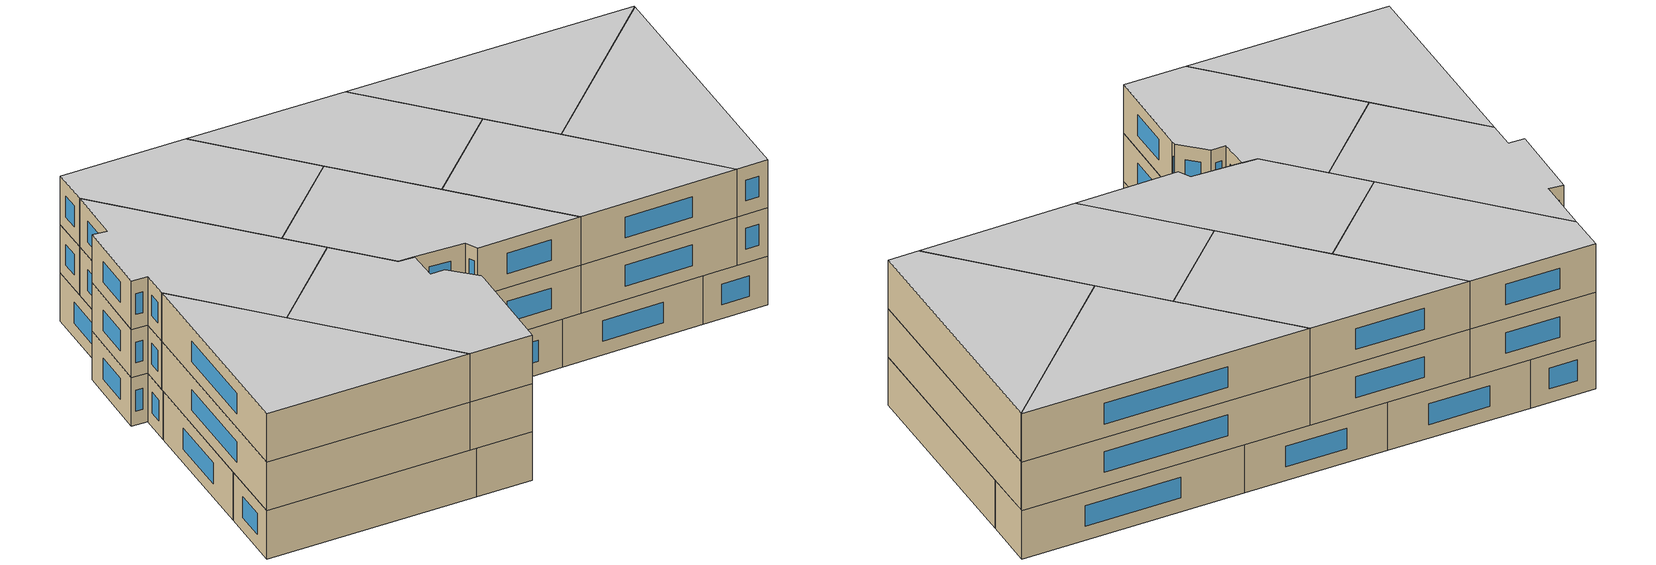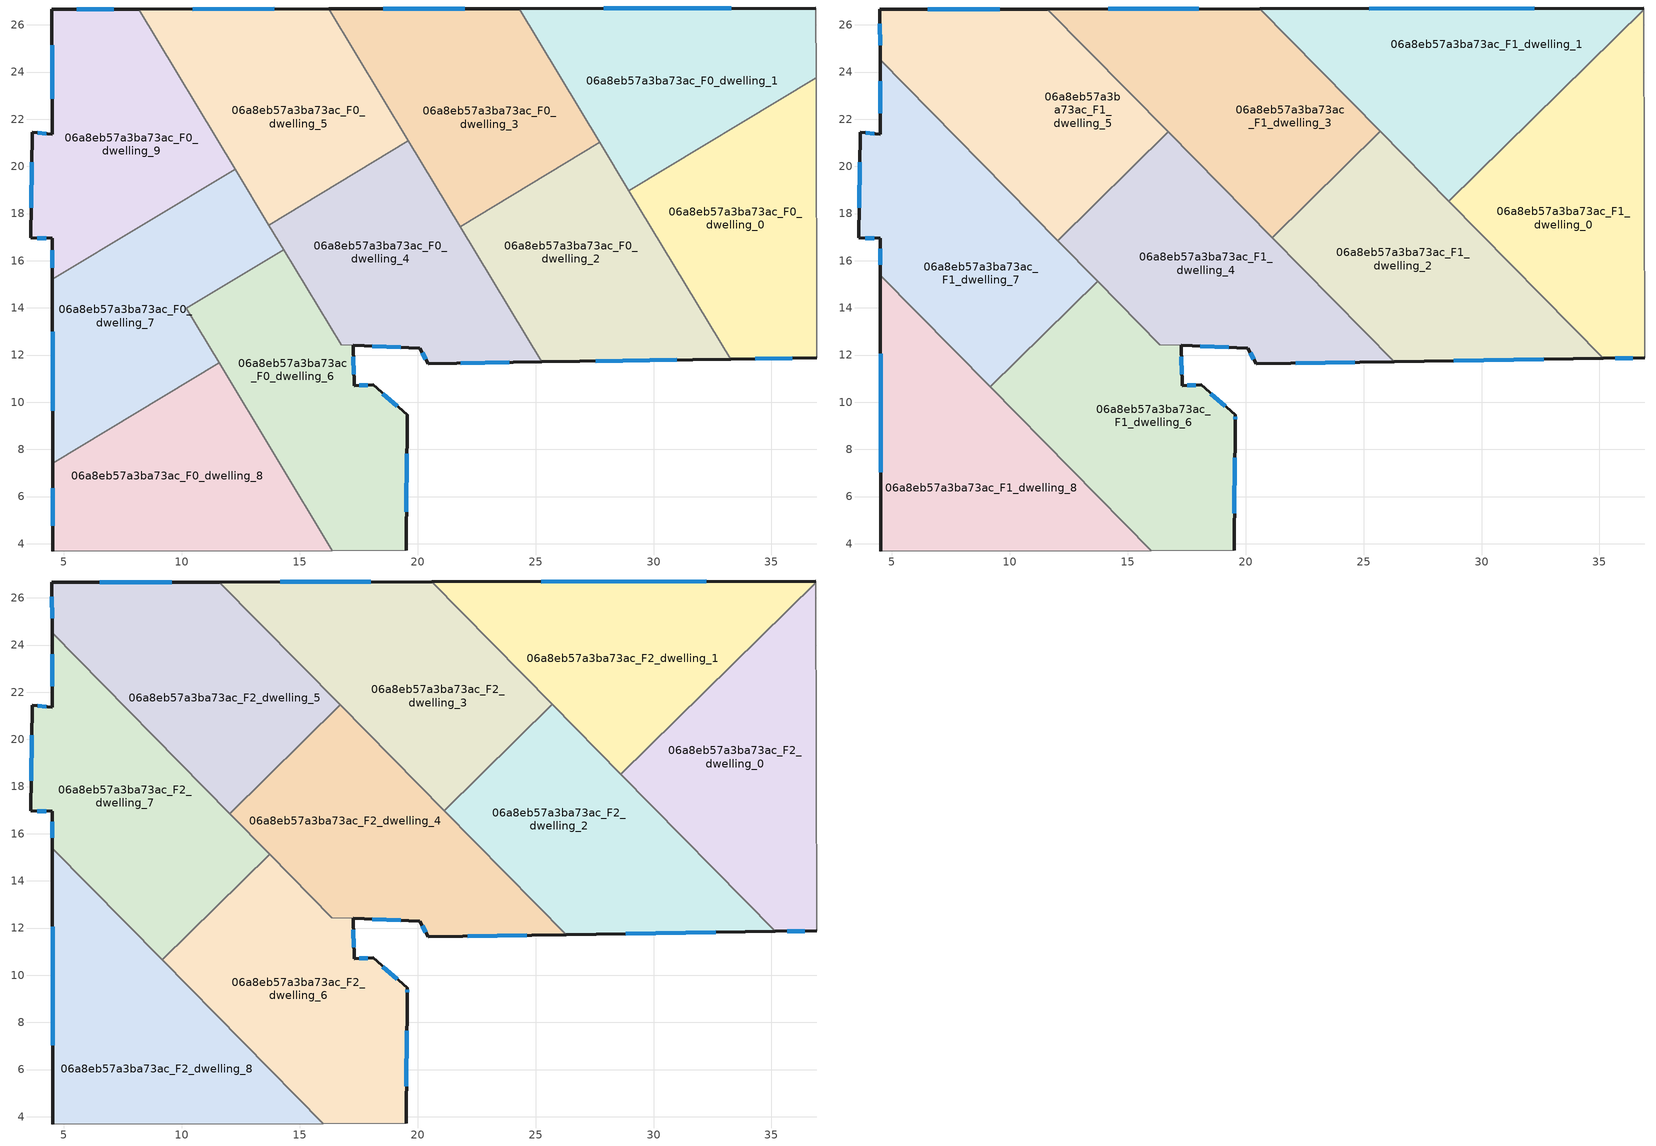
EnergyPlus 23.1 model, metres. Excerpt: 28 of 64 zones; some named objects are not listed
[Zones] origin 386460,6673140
06a8eb57a3ba73ac_F0_dwelling_0
 floor ground (EU_floor_Construction): 36.89,23.76 36.91,11.88 33.27,11.83 28.96,18.98 z0
 wall outside (EU_wall_Construction): 33.27,11.83 36.91,11.88 z0:3
 wall to 06a8eb57a3ba73ac_F0_dwelling_1 (EU_wall_Construction): 36.89,23.76 28.96,18.98 z0:3
 wall adiabatic (EU_wall_Construction): 36.91,11.88 36.89,23.76 z0:3
 wall to 06a8eb57a3ba73ac_F0_dwelling_2 (EU_wall_Construction): 28.96,18.98 33.27,11.83 z0:3
 window (EU_Window_Construction): 34.31,11.84 35.87,11.87 z0.86:2.14
06a8eb57a3ba73ac_F0_dwelling_1
 floor ground (EU_floor_Construction): 36.89,26.72 36.89,23.76 28.96,18.98 24.3,26.69 z0
 wall outside (EU_wall_Construction): 36.89,26.72 24.3,26.69 z0:3
 wall adiabatic (EU_wall_Construction): 36.89,23.76 36.89,26.72 z0:3
 wall to 06a8eb57a3ba73ac_F0_dwelling_3 (EU_wall_Construction): 24.3,26.69 27.73,21.02 z0:3
 wall to 06a8eb57a3ba73ac_F0_dwelling_2 (EU_wall_Construction): 27.73,21.02 28.96,18.98 z0:3
 window (EU_Window_Construction): 33.29,26.71 27.9,26.7 z0.86:2.14
06a8eb57a3ba73ac_F0_dwelling_2
 floor ground (EU_floor_Construction): 27.73,21.02 33.27,11.83 25.25,11.71 21.8,17.44 z0
 wall outside (EU_wall_Construction): 25.25,11.71 33.27,11.83 z0:3
 wall to 06a8eb57a3ba73ac_F0_dwelling_3 (EU_wall_Construction): 27.73,21.02 21.8,17.44 z0:3
 wall to 06a8eb57a3ba73ac_F0_dwelling_4 (EU_wall_Construction): 21.8,17.44 25.25,11.71 z0:3
 window (EU_Window_Construction): 27.54,11.74 30.98,11.79 z0.86:2.14
 ceiling adiabatic (EU_roof_Construction): 30.22,16.89 27.73,21.02 26.74,20.42 z3
06a8eb57a3ba73ac_F0_dwelling_3
 floor ground (EU_floor_Construction): 24.3,26.69 27.73,21.02 21.8,17.44 16.22,26.68 z0
 wall outside (EU_wall_Construction): 24.3,26.69 16.22,26.68 z0:3
 wall to 06a8eb57a3ba73ac_F0_dwelling_5 (EU_wall_Construction): 16.22,26.68 19.6,21.08 z0:3
 wall to 06a8eb57a3ba73ac_F0_dwelling_4 (EU_wall_Construction): 19.6,21.08 21.8,17.44 z0:3
 window (EU_Window_Construction): 21.99,26.69 18.53,26.68 z0.86:2.14
06a8eb57a3ba73ac_F0_dwelling_4
 floor ground (EU_floor_Construction): 19.6,21.08 25.25,11.71 20.45,11.63 20.08,12.29 16.75,12.43 13.68,17.51 z0
 wall outside (EU_wall_Construction): 17.26,12.41 20.08,12.29 20.45,11.63 25.25,11.71 z0:3
 wall to 06a8eb57a3ba73ac_F0_dwelling_5 (EU_wall_Construction): 19.6,21.08 13.68,17.51 z0:3
 wall to 06a8eb57a3ba73ac_F0_dwelling_6 (EU_wall_Construction): 14.31,16.47 16.75,12.43 17.26,12.41 z0:3
 wall to 06a8eb57a3ba73ac_F0_dwelling_7 (EU_wall_Construction): 13.68,17.51 14.31,16.47 z0:3
 window (EU_Window_Construction): 21.83,11.66 23.88,11.69 / 20.19,12.11 20.35,11.82 / 18.07,12.38 19.28,12.33 z0.86:2.14
06a8eb57a3ba73ac_F0_dwelling_5
 floor ground (EU_floor_Construction): 16.22,26.68 19.6,21.08 13.68,17.51 8.16,26.66 z0
 wall outside (EU_wall_Construction): 16.22,26.68 8.16,26.66 z0:3
 wall to 06a8eb57a3ba73ac_F0_dwelling_9 (EU_wall_Construction): 8.16,26.66 12.25,19.88 z0:3
 wall to 06a8eb57a3ba73ac_F0_dwelling_7 (EU_wall_Construction): 12.26,19.88 13.68,17.51 z0:3
 window (EU_Window_Construction): 13.92,26.67 10.46,26.67 z0.86:2.14
06a8eb57a3ba73ac_F0_dwelling_6
 floor ground (EU_floor_Construction): 17.26,12.41 17.3,10.71 18.11,10.73 19.55,9.47 19.52,3.72 16.38,3.71 10.18,13.98 14.31,16.47 16.75,12.43 z0
 wall outside (EU_wall_Construction): 19.52,3.72 19.55,9.47 18.11,10.73 17.3,10.71 17.26,12.41 z0:3
 wall adiabatic (EU_wall_Construction): 16.38,3.71 19.52,3.72 z0:3
 wall to 06a8eb57a3ba73ac_F0_dwelling_7 (EU_wall_Construction): 14.31,16.47 10.18,13.98 11.58,11.67 z0:3
 wall to 06a8eb57a3ba73ac_F0_dwelling_8 (EU_wall_Construction): 11.58,11.67 16.38,3.71 z0:3
 window (EU_Window_Construction): 19.14,9.83 18.52,10.37 / 19.52,5.36 19.54,7.82 / 17.29,11.19 17.27,11.92 / 17.88,10.72 17.53,10.71 z0.86:2.14
06a8eb57a3ba73ac_F0_dwelling_7
 floor ground (EU_floor_Construction): 12.26,19.88 14.31,16.47 10.18,13.98 11.58,11.67 4.53,7.42 4.51,15.21 z0
 wall outside (EU_wall_Construction): 4.51,15.21 4.53,7.42 z0:3
 wall to 06a8eb57a3ba73ac_F0_dwelling_8 (EU_wall_Construction): 4.53,7.42 11.58,11.67 z0:3
 wall to 06a8eb57a3ba73ac_F0_dwelling_9 (EU_wall_Construction): 12.26,19.88 4.51,15.21 z0:3
 window (EU_Window_Construction): 4.52,12.98 4.52,9.64 z0.86:2.14
06a8eb57a3ba73ac_F0_dwelling_8
 floor ground (EU_floor_Construction): 11.58,11.67 16.38,3.71 4.53,3.69 4.53,7.42 z0
 wall outside (EU_wall_Construction): 4.53,7.42 4.53,3.69 z0:3
 wall adiabatic (EU_wall_Construction): 4.53,3.69 16.38,3.71 z0:3
 window (EU_Window_Construction): 4.53,6.35 4.53,4.76 z0.86:2.14
06a8eb57a3ba73ac_F0_dwelling_9
 floor ground (EU_floor_Construction): 8.16,26.66 12.26,19.88 4.51,15.21 4.51,16.95 3.6,16.97 3.65,21.45 4.5,21.36 4.49,26.66 z0
 wall outside (EU_wall_Construction): 8.16,26.66 4.49,26.66 4.5,21.36 3.65,21.45 3.6,16.97 4.51,16.95 4.51,15.21 z0:3
 window (EU_Window_Construction): 4.51,16.45 4.51,15.7 / 3.86,16.96 4.25,16.96 / 3.63,20.17 3.61,18.25 / 4.26,21.39 3.89,21.42 / 4.49,25.14 4.5,22.87 / 7.11,26.66 5.54,26.66 z0.86:2.14
06a8eb57a3ba73ac_F1_dwelling_0
 floor to 06a8eb57a3ba73ac_F0_dwelling_0 (EU_floor_Construction): 36.89,23.76 36.91,11.88 35.16,11.86 30.22,16.89 29.01,18.9 29.3,19.18 z3
 floor to 06a8eb57a3ba73ac_F0_dwelling_1 (EU_floor_Construction): 36.89,26.64 36.89,23.76 29.3,19.18 z3
 floor adiabatic (EU_floor_Construction): 29.01,18.9 30.22,16.89 28.62,18.51 z3
 wall outside (EU_wall_Construction): 35.16,11.86 36.91,11.88 z3:6
 wall to 06a8eb57a3ba73ac_F1_dwelling_1 (EU_wall_Construction): 36.89,26.64 28.62,18.51 z3:6
 wall adiabatic (EU_wall_Construction): 36.91,11.88 36.89,26.64 z3:6
 wall to 06a8eb57a3ba73ac_F1_dwelling_2 (EU_wall_Construction): 28.62,18.51 35.16,11.86 z3:6
 window (EU_Window_Construction): 35.66,11.86 36.41,11.87 z3.86:5.14
06a8eb57a3ba73ac_F1_dwelling_1
 floor to 06a8eb57a3ba73ac_F0_dwelling_1 (EU_floor_Construction): 36.89,26.72 36.89,26.64 29.3,19.18 28.96,18.98 24.3,26.69 z3
 floor to 06a8eb57a3ba73ac_F0_dwelling_3 (EU_floor_Construction): 24.3,26.69 27.73,21.02 26.74,20.42 20.59,26.69 z3
 floor to 06a8eb57a3ba73ac_F0_dwelling_0 (EU_floor_Construction): 29.3,19.18 29.01,18.9 28.96,18.98 z3
 floor adiabatic (EU_floor_Construction): 27.73,21.02 29.01,18.9 28.62,18.51 26.74,20.42 z3
 wall outside (EU_wall_Construction): 36.89,26.72 20.59,26.69 z3:6
 wall adiabatic (EU_wall_Construction): 36.89,26.64 36.89,26.72 z3:6
 wall to 06a8eb57a3ba73ac_F1_dwelling_3 (EU_wall_Construction): 20.59,26.69 25.7,21.48 z3:6
 wall to 06a8eb57a3ba73ac_F1_dwelling_2 (EU_wall_Construction): 25.7,21.49 28.62,18.51 z3:6
 window (EU_Window_Construction): 32.23,26.71 25.24,26.7 z3.86:5.14
06a8eb57a3ba73ac_F1_dwelling_2
 floor to 06a8eb57a3ba73ac_F0_dwelling_2 (EU_floor_Construction): 30.22,16.89 33.27,11.83 26.29,11.72 23.59,14.47 21.8,17.44 26.74,20.42 z3
 floor to 06a8eb57a3ba73ac_F0_dwelling_0 (EU_floor_Construction): 30.22,16.89 35.16,11.86 33.27,11.83 z3
 floor to 06a8eb57a3ba73ac_F0_dwelling_3 (EU_floor_Construction): 25.7,21.48 26.74,20.42 21.8,17.44 21.72,17.57 z3
 floor to 06a8eb57a3ba73ac_F0_dwelling_4 (EU_floor_Construction): 21.72,17.57 23.59,14.47 21.12,16.98 z3
 wall outside (EU_wall_Construction): 26.29,11.72 35.16,11.86 z3:6
 wall to 06a8eb57a3ba73ac_F1_dwelling_3 (EU_wall_Construction): 25.7,21.49 21.12,16.98 z3:6
 wall to 06a8eb57a3ba73ac_F1_dwelling_4 (EU_wall_Construction): 21.12,16.98 26.29,11.72 z3:6
 window (EU_Window_Construction): 28.82,11.76 32.63,11.82 z3.86:5.14
06a8eb57a3ba73ac_F1_dwelling_3
 floor to 06a8eb57a3ba73ac_F0_dwelling_3 (EU_floor_Construction): 20.59,26.69 25.7,21.49 21.72,17.57 16.22,26.68 z3
 floor to 06a8eb57a3ba73ac_F0_dwelling_4 (EU_floor_Construction): 19.6,21.08 21.72,17.57 21.12,16.98 18.02,20.13 z3
 floor to 06a8eb57a3ba73ac_F0_dwelling_5 (EU_floor_Construction): 16.22,26.68 19.6,21.08 18.02,20.13 11.59,26.67 z3
 wall outside (EU_wall_Construction): 20.59,26.69 11.59,26.67 z3:6
 wall to 06a8eb57a3ba73ac_F1_dwelling_5 (EU_wall_Construction): 11.59,26.67 16.72,21.46 z3:6
 wall to 06a8eb57a3ba73ac_F1_dwelling_4 (EU_wall_Construction): 16.72,21.46 21.12,16.98 z3:6
 window (EU_Window_Construction): 18.02,26.68 14.16,26.67 z3.86:5.14
06a8eb57a3ba73ac_F1_dwelling_4
 floor to 06a8eb57a3ba73ac_F0_dwelling_4 (EU_floor_Construction): 23.59,14.47 25.25,11.71 20.45,11.63 20.08,12.29 16.75,12.43 13.68,17.51 18.02,20.13 z3
 floor to 06a8eb57a3ba73ac_F0_dwelling_6 (EU_floor_Construction): 14.31,16.47 16.75,12.43 16.36,12.45 13.11,15.75 z3
 floor to 06a8eb57a3ba73ac_F0_dwelling_2 (EU_floor_Construction): 23.59,14.47 26.29,11.72 25.25,11.71 z3
 floor to 06a8eb57a3ba73ac_F0_dwelling_5 (EU_floor_Construction): 16.72,21.46 18.02,20.13 13.68,17.51 13.32,18.12 z3
 floor to 06a8eb57a3ba73ac_F0_dwelling_7 (EU_floor_Construction): 13.32,18.12 14.31,16.47 13.11,15.75 12.03,16.85 z3
 wall outside (EU_wall_Construction): 17.26,12.41 20.08,12.29 20.45,11.63 26.29,11.72 z3:6
 wall to 06a8eb57a3ba73ac_F1_dwelling_5 (EU_wall_Construction): 16.72,21.46 12.03,16.85 z3:6
 wall to 06a8eb57a3ba73ac_F1_dwelling_6 (EU_wall_Construction): 13.72,15.13 16.36,12.45 17.26,12.41 z3:6
 wall to 06a8eb57a3ba73ac_F1_dwelling_7 (EU_wall_Construction): 12.03,16.85 13.72,15.13 z3:6
 window (EU_Window_Construction): 22.12,11.66 24.62,11.7 / 20.19,12.11 20.35,11.82 / 18.07,12.38 19.28,12.33 z3.86:5.14
06a8eb57a3ba73ac_F1_dwelling_5
 floor to 06a8eb57a3ba73ac_F0_dwelling_5 (EU_floor_Construction): 11.59,26.67 16.72,21.46 13.32,18.12 8.16,26.66 z3
 floor to 06a8eb57a3ba73ac_F0_dwelling_9 (EU_floor_Construction): 8.16,26.66 12.25,19.88 10.25,18.67 4.49,24.52 4.49,26.66 z3
 floor to 06a8eb57a3ba73ac_F0_dwelling_7 (EU_floor_Construction): 12.25,19.88 13.32,18.12 12.03,16.85 10.25,18.67 z3
 wall outside (EU_wall_Construction): 11.59,26.67 4.49,26.66 4.49,24.52 z3:6
 wall to 06a8eb57a3ba73ac_F1_dwelling_7 (EU_wall_Construction): 4.49,24.52 12.03,16.85 z3:6
 window (EU_Window_Construction): 9.57,26.67 6.52,26.66 / 4.49,26.05 4.49,25.13 z3.86:5.14
06a8eb57a3ba73ac_F1_dwelling_6
 floor to 06a8eb57a3ba73ac_F0_dwelling_6 (EU_floor_Construction): 17.26,12.41 17.3,10.71 18.11,10.73 19.55,9.47 19.52,3.72 16.38,3.71 11.07,12.52 13.72,15.13 16.36,12.45 16.75,12.43 z3
 floor to 06a8eb57a3ba73ac_F0_dwelling_8 (EU_floor_Construction): 11.58,11.67 16.38,3.71 15.99,3.71 9.44,10.38 z3
 floor to 06a8eb57a3ba73ac_F0_dwelling_7 (EU_floor_Construction): 11.07,12.52 11.58,11.67 9.44,10.38 9.17,10.65 z3
 wall outside (EU_wall_Construction): 19.52,3.72 19.55,9.21 19.55,9.47 18.11,10.73 17.3,10.71 17.26,12.41 z3:6
 wall adiabatic (EU_wall_Construction): 15.99,3.71 19.52,3.72 z3:6
 wall to 06a8eb57a3ba73ac_F1_dwelling_7 (EU_wall_Construction): 13.72,15.13 9.17,10.65 z3:6
 wall to 06a8eb57a3ba73ac_F1_dwelling_8 (EU_wall_Construction): 9.17,10.65 15.99,3.71 z3:6
 window (EU_Window_Construction): 17.29,11.19 17.27,11.92 / 17.88,10.72 17.53,10.71 / 19.14,9.83 18.52,10.37 / 19.55,9.28 19.55,9.39 / 19.52,5.29 19.54,7.64 z3.86:5.14
06a8eb57a3ba73ac_F1_dwelling_7
 floor to 06a8eb57a3ba73ac_F0_dwelling_7 (EU_floor_Construction): 10.25,18.67 13.11,15.75 10.18,13.98 11.07,12.52 9.17,10.65 4.63,15.28 z3
 floor to 06a8eb57a3ba73ac_F0_dwelling_9 (EU_floor_Construction): 4.49,24.52 10.25,18.67 4.63,15.28 4.51,15.39 4.51,16.95 3.6,16.97 3.65,21.45 4.5,21.36 z3
 floor to 06a8eb57a3ba73ac_F0_dwelling_6 (EU_floor_Construction): 13.11,15.75 13.72,15.13 11.07,12.52 10.18,13.98 z3
 wall outside (EU_wall_Construction): 4.49,24.52 4.5,21.36 3.65,21.45 3.6,16.97 4.51,16.95 4.51,15.39 z3:6
 wall to 06a8eb57a3ba73ac_F1_dwelling_8 (EU_wall_Construction): 4.51,15.39 9.17,10.65 z3:6
 window (EU_Window_Construction): 3.86,16.96 4.25,16.96 / 3.63,20.17 3.61,18.25 / 4.26,21.39 3.89,21.42 / 4.5,23.62 4.5,22.26 / 4.51,16.51 4.51,15.84 z3.86:5.14
06a8eb57a3ba73ac_F1_dwelling_8
 floor to 06a8eb57a3ba73ac_F0_dwelling_8 (EU_floor_Construction): 9.44,10.38 15.99,3.71 4.53,3.69 4.53,7.42 z3
 floor to 06a8eb57a3ba73ac_F0_dwelling_7 (EU_floor_Construction): 4.63,15.28 9.44,10.38 4.53,7.42 4.51,15.21 z3
 floor to 06a8eb57a3ba73ac_F0_dwelling_9 (EU_floor_Construction): 4.51,15.39 4.63,15.28 4.51,15.21 z3
 wall outside (EU_wall_Construction): 4.51,15.39 4.53,3.69 z3:6
 wall adiabatic (EU_wall_Construction): 4.53,3.69 15.99,3.71 z3:6
 window (EU_Window_Construction): 4.52,12.05 4.53,7.04 z3.86:5.14
06a8eb57a3ba73ac_F2_dwelling_0
 floor to 06a8eb57a3ba73ac_F1_dwelling_0 (EU_floor_Construction): 36.89,26.64 36.91,11.88 35.16,11.86 28.62,18.51 z6
 wall outside (EU_wall_Construction): 35.16,11.86 36.91,11.88 z6:9
 wall to 06a8eb57a3ba73ac_F2_dwelling_1 (EU_wall_Construction): 36.89,26.64 28.62,18.51 z6:9
 wall adiabatic (EU_wall_Construction): 36.91,11.88 36.89,26.64 z6:9
 wall to 06a8eb57a3ba73ac_F2_dwelling_2 (EU_wall_Construction): 28.62,18.51 35.16,11.86 z6:9
 window (EU_Window_Construction): 35.66,11.86 36.41,11.87 z6.86:8.14
 ceiling to 06a8eb57a3ba73ac_F3_dwelling_0 (EU_floor_Construction): 36.91,11.88 36.89,26.64 28.62,18.51 35.16,11.86 z9
06a8eb57a3ba73ac_F2_dwelling_1
 floor to 06a8eb57a3ba73ac_F1_dwelling_1 (EU_floor_Construction): 36.89,26.72 36.89,26.64 28.62,18.51 20.59,26.69 z6
 wall outside (EU_wall_Construction): 36.89,26.72 20.59,26.69 z6:9
 wall adiabatic (EU_wall_Construction): 36.89,26.64 36.89,26.72 z6:9
 wall to 06a8eb57a3ba73ac_F2_dwelling_3 (EU_wall_Construction): 20.59,26.69 25.7,21.48 z6:9
 wall to 06a8eb57a3ba73ac_F2_dwelling_2 (EU_wall_Construction): 25.7,21.49 28.62,18.51 z6:9
 window (EU_Window_Construction): 32.23,26.71 25.24,26.7 z6.86:8.14
 ceiling to 06a8eb57a3ba73ac_F3_dwelling_1 (EU_floor_Construction): 36.89,26.64 36.89,26.72 20.59,26.69 28.62,18.51 z9
06a8eb57a3ba73ac_F2_dwelling_2
 floor to 06a8eb57a3ba73ac_F1_dwelling_2 (EU_floor_Construction): 25.7,21.49 35.16,11.86 26.29,11.72 21.12,16.98 z6
 wall outside (EU_wall_Construction): 26.29,11.72 35.16,11.86 z6:9
 wall to 06a8eb57a3ba73ac_F2_dwelling_3 (EU_wall_Construction): 25.7,21.49 21.12,16.98 z6:9
 wall to 06a8eb57a3ba73ac_F2_dwelling_4 (EU_wall_Construction): 21.12,16.98 26.29,11.72 z6:9
 window (EU_Window_Construction): 28.82,11.76 32.63,11.82 z6.86:8.14
 ceiling to 06a8eb57a3ba73ac_F3_dwelling_2 (EU_floor_Construction): 35.16,11.86 25.7,21.49 21.12,16.98 26.29,11.72 z9
06a8eb57a3ba73ac_F2_dwelling_3
 floor to 06a8eb57a3ba73ac_F1_dwelling_3 (EU_floor_Construction): 20.59,26.69 25.7,21.49 21.12,16.98 11.59,26.67 z6
 wall outside (EU_wall_Construction): 20.59,26.69 11.59,26.67 z6:9
 wall to 06a8eb57a3ba73ac_F2_dwelling_5 (EU_wall_Construction): 11.59,26.67 16.72,21.46 z6:9
 wall to 06a8eb57a3ba73ac_F2_dwelling_4 (EU_wall_Construction): 16.72,21.46 21.12,16.98 z6:9
 window (EU_Window_Construction): 18.02,26.68 14.16,26.67 z6.86:8.14
 ceiling to 06a8eb57a3ba73ac_F3_dwelling_3 (EU_floor_Construction): 25.7,21.49 20.59,26.69 11.59,26.67 21.12,16.98 z9
06a8eb57a3ba73ac_F2_dwelling_4
 floor to 06a8eb57a3ba73ac_F1_dwelling_4 (EU_floor_Construction): 16.72,21.46 26.29,11.72 20.45,11.63 20.08,12.29 16.36,12.45 12.03,16.85 z6
 wall outside (EU_wall_Construction): 17.26,12.41 20.08,12.29 20.45,11.63 26.29,11.72 z6:9
 wall to 06a8eb57a3ba73ac_F2_dwelling_5 (EU_wall_Construction): 16.72,21.46 12.03,16.85 z6:9
 wall to 06a8eb57a3ba73ac_F2_dwelling_6 (EU_wall_Construction): 13.72,15.13 16.36,12.45 17.26,12.41 z6:9
 wall to 06a8eb57a3ba73ac_F2_dwelling_7 (EU_wall_Construction): 12.03,16.85 13.72,15.13 z6:9
 window (EU_Window_Construction): 22.12,11.66 24.62,11.7 / 20.19,12.11 20.35,11.82 / 18.07,12.38 19.28,12.33 z6.86:8.14
 ceiling to 06a8eb57a3ba73ac_F3_dwelling_4 (EU_floor_Construction): 26.29,11.72 16.72,21.46 12.03,16.85 16.36,12.45 20.08,12.29 20.45,11.63 z9
06a8eb57a3ba73ac_F2_dwelling_5
 floor to 06a8eb57a3ba73ac_F1_dwelling_5 (EU_floor_Construction): 11.59,26.67 16.72,21.46 12.03,16.85 4.49,24.52 4.49,26.66 z6
 wall outside (EU_wall_Construction): 11.59,26.67 4.49,26.66 4.49,24.52 z6:9
 wall to 06a8eb57a3ba73ac_F2_dwelling_7 (EU_wall_Construction): 4.49,24.52 12.03,16.85 z6:9
 window (EU_Window_Construction): 9.57,26.67 6.52,26.66 / 4.49,26.05 4.49,25.13 z6.86:8.14
 ceiling to 06a8eb57a3ba73ac_F3_dwelling_5 (EU_floor_Construction): 16.72,21.46 11.59,26.67 4.49,26.66 4.49,24.52 12.03,16.85 z9
06a8eb57a3ba73ac_F2_dwelling_6
 floor to 06a8eb57a3ba73ac_F1_dwelling_6 (EU_floor_Construction): 17.26,12.41 17.3,10.71 18.11,10.73 19.55,9.47 19.55,9.21 19.52,3.72 15.99,3.71 9.17,10.65 13.72,15.13 16.36,12.45 z6
 wall outside (EU_wall_Construction): 19.52,3.72 19.55,9.21 19.55,9.47 18.11,10.73 17.3,10.71 17.26,12.41 z6:9
 wall adiabatic (EU_wall_Construction): 15.99,3.71 19.52,3.72 z6:9
 wall to 06a8eb57a3ba73ac_F2_dwelling_7 (EU_wall_Construction): 13.72,15.13 9.17,10.65 z6:9
 wall to 06a8eb57a3ba73ac_F2_dwelling_8 (EU_wall_Construction): 9.17,10.65 15.99,3.71 z6:9
 window (EU_Window_Construction): 17.29,11.19 17.27,11.92 / 17.88,10.72 17.53,10.71 / 19.14,9.83 18.52,10.37 / 19.55,9.28 19.55,9.39 / 19.52,5.29 19.54,7.64 z6.86:8.14
 ceiling to 06a8eb57a3ba73ac_F3_dwelling_6 (EU_floor_Construction): 19.52,3.72 19.55,9.21 19.55,9.47 18.11,10.73 17.3,10.71 17.26,12.41 16.36,12.45 13.72,15.13 9.17,10.65 15.99,3.71 z9
06a8eb57a3ba73ac_F2_dwelling_7
 floor to 06a8eb57a3ba73ac_F1_dwelling_7 (EU_floor_Construction): 4.49,24.52 13.72,15.13 9.17,10.65 4.51,15.39 4.51,16.95 3.6,16.97 3.65,21.45 4.5,21.36 z6
 wall outside (EU_wall_Construction): 4.49,24.52 4.5,21.36 3.65,21.45 3.6,16.97 4.51,16.95 4.51,15.39 z6:9
 wall to 06a8eb57a3ba73ac_F2_dwelling_8 (EU_wall_Construction): 4.51,15.39 9.17,10.65 z6:9
 window (EU_Window_Construction): 3.86,16.96 4.25,16.96 / 3.63,20.17 3.61,18.25 / 4.26,21.39 3.89,21.42 / 4.5,23.62 4.5,22.26 / 4.51,16.51 4.51,15.84 z6.86:8.14
 ceiling to 06a8eb57a3ba73ac_F3_dwelling_7 (EU_floor_Construction): 13.72,15.13 4.49,24.52 4.5,21.36 3.65,21.45 3.6,16.97 4.51,16.95 4.51,15.39 9.17,10.65 z9
06a8eb57a3ba73ac_F2_dwelling_8
 floor to 06a8eb57a3ba73ac_F1_dwelling_8 (EU_floor_Construction): 4.51,15.39 15.99,3.71 4.53,3.69 z6
 wall outside (EU_wall_Construction): 4.51,15.39 4.53,3.69 z6:9
 wall adiabatic (EU_wall_Construction): 4.53,3.69 15.99,3.71 z6:9
 window (EU_Window_Construction): 4.52,12.05 4.53,7.04 z6.86:8.14
 ceiling to 06a8eb57a3ba73ac_F3_dwelling_8 (EU_floor_Construction): 15.99,3.71 4.51,15.39 4.53,3.69 z9
[Building]
EU S2 Campaign: North Axis=0; Terrain=City; Solar Distribution=FullExterior
[Site:Location]
Helsinki-Vantaa.AP: Latitude=60.317; Longitude=24.963; Time Zone=2; Elevation=54.6
[SizingPeriod:WeatherFileDays]
AnnualSizingPeriod: Begin Month=1; Begin Day of Month=1; End Month=12; End Day of Month=31; Day of Week for Start Day=Monday; Use Weather File Daylight Saving Period=No; Use Weather File Rain and Snow Indicators=No
[MATERIAL]
EU_InternalMass_Material: Roughness=MediumRough; Thickness=0.1; Conductivity=1; Density=1800; Specific Heat=900; Thermal Absorptance=0.9; Solar Absorptance=0.7; Visible Absorptance=0.7
[MATERIAL:NOMASS] Roughness=MediumRough; Thermal Absorptance=0.9; Solar Absorptance=0.7; Visible Absorptance=0.7
Name | Thermal Resistance
EU_wall_NoMass | 1.10183
EU_roof_NoMass; EU_floor_NoMass | 1.70606
[WINDOWMATERIAL:SIMPLEGLAZINGSYSTEM]
EU_Window_SimpleGlazing: UFactor=3.11035; Solar Heat Gain Coefficient=0.8; Visible Transmittance=0.8
[CONSTRUCTION]
EU_wall_Construction: EU_wall_NoMass
EU_roof_Construction: EU_roof_NoMass
EU_floor_Construction: EU_floor_NoMass
EU_Window_Construction: EU_Window_SimpleGlazing
EU_InternalMass_Construction: EU_InternalMass_Material
[ZONE] Type=1; Multiplier=1; Ceiling Height=autocalculate; Floor Area=autocalculate; Part of Total Floor Area=Yes
Name | Volume
06a8eb57a3ba73ac_F0_dwelling_0 | 181.022
06a8eb57a3ba73ac_F1_dwelling_0; 06a8eb57a3ba73ac_F2_dwelling_0; 06a8eb57a3ba73ac_F1_dwelling_2; 06a8eb57a3ba73ac_F2_dwelling_2 | 201.147
06a8eb57a3ba73ac_F0_dwelling_1 | 181.033
06a8eb57a3ba73ac_F1_dwelling_1; 06a8eb57a3ba73ac_F2_dwelling_1 | 201.146
06a8eb57a3ba73ac_F0_dwelling_2 | 181.06
06a8eb57a3ba73ac_F0_dwelling_3 | 181.042
06a8eb57a3ba73ac_F1_dwelling_3; 06a8eb57a3ba73ac_F2_dwelling_3 | 201.182
06a8eb57a3ba73ac_F0_dwelling_4 | 177.839
06a8eb57a3ba73ac_F1_dwelling_4; 06a8eb57a3ba73ac_F2_dwelling_4 | 199.567
06a8eb57a3ba73ac_F0_dwelling_5 | 178.531
06a8eb57a3ba73ac_F1_dwelling_5; 06a8eb57a3ba73ac_F2_dwelling_5 | 200.769
06a8eb57a3ba73ac_F0_dwelling_6 | 184.238
06a8eb57a3ba73ac_F1_dwelling_6; 06a8eb57a3ba73ac_F2_dwelling_6 | 202.749
06a8eb57a3ba73ac_F0_dwelling_7 | 182.302
06a8eb57a3ba73ac_F1_dwelling_7; 06a8eb57a3ba73ac_F2_dwelling_7 | 201.543
06a8eb57a3ba73ac_F0_dwelling_8 | 181.057
06a8eb57a3ba73ac_F1_dwelling_8; 06a8eb57a3ba73ac_F2_dwelling_8 | 201.141
06a8eb57a3ba73ac_F0_dwelling_9 | 182.308
[INTERNALMASS] Construction=EU_InternalMass_Construction
Name | Zone or ZoneList | Surface Area
06a8eb57a3ba73ac_F0_dwelling_0_EU_InternalMass | 06a8eb57a3ba73ac_F0_dwelling_0 | 60.3422
06a8eb57a3ba73ac_F0_dwelling_1_EU_InternalMass | 06a8eb57a3ba73ac_F0_dwelling_1 | 60.3418
06a8eb57a3ba73ac_F0_dwelling_2_EU_InternalMass | 06a8eb57a3ba73ac_F0_dwelling_2 | 60.3526
06a8eb57a3ba73ac_F0_dwelling_3_EU_InternalMass | 06a8eb57a3ba73ac_F0_dwelling_3 | 60.3453
06a8eb57a3ba73ac_F0_dwelling_4_EU_InternalMass | 06a8eb57a3ba73ac_F0_dwelling_4 | 59.2776
06a8eb57a3ba73ac_F0_dwelling_5_EU_InternalMass | 06a8eb57a3ba73ac_F0_dwelling_5 | 59.5084
06a8eb57a3ba73ac_F0_dwelling_6_EU_InternalMass | 06a8eb57a3ba73ac_F0_dwelling_6 | 61.4146
06a8eb57a3ba73ac_F0_dwelling_7_EU_InternalMass | 06a8eb57a3ba73ac_F0_dwelling_7 | 60.7673
06a8eb57a3ba73ac_F0_dwelling_8_EU_InternalMass | 06a8eb57a3ba73ac_F0_dwelling_8 | 60.352
06a8eb57a3ba73ac_F0_dwelling_9_EU_InternalMass | 06a8eb57a3ba73ac_F0_dwelling_9 | 60.7707
06a8eb57a3ba73ac_F1_dwelling_0_EU_InternalMass | 06a8eb57a3ba73ac_F1_dwelling_0 | 67.0471
06a8eb57a3ba73ac_F1_dwelling_1_EU_InternalMass | 06a8eb57a3ba73ac_F1_dwelling_1 | 67.0494
06a8eb57a3ba73ac_F1_dwelling_2_EU_InternalMass | 06a8eb57a3ba73ac_F1_dwelling_2 | 67.0505
06a8eb57a3ba73ac_F1_dwelling_3_EU_InternalMass | 06a8eb57a3ba73ac_F1_dwelling_3 | 67.0583
06a8eb57a3ba73ac_F1_dwelling_4_EU_InternalMass | 06a8eb57a3ba73ac_F1_dwelling_4 | 66.5218
06a8eb57a3ba73ac_F1_dwelling_5_EU_InternalMass | 06a8eb57a3ba73ac_F1_dwelling_5 | 66.9238
06a8eb57a3ba73ac_F1_dwelling_6_EU_InternalMass | 06a8eb57a3ba73ac_F1_dwelling_6 | 67.5834
06a8eb57a3ba73ac_F1_dwelling_7_EU_InternalMass | 06a8eb57a3ba73ac_F1_dwelling_7 | 67.1816
06a8eb57a3ba73ac_F1_dwelling_8_EU_InternalMass | 06a8eb57a3ba73ac_F1_dwelling_8 | 67.047
06a8eb57a3ba73ac_F2_dwelling_0_EU_InternalMass | 06a8eb57a3ba73ac_F2_dwelling_0 | 67.0471
06a8eb57a3ba73ac_F2_dwelling_1_EU_InternalMass | 06a8eb57a3ba73ac_F2_dwelling_1 | 67.0494
06a8eb57a3ba73ac_F2_dwelling_2_EU_InternalMass | 06a8eb57a3ba73ac_F2_dwelling_2 | 67.0505
06a8eb57a3ba73ac_F2_dwelling_3_EU_InternalMass | 06a8eb57a3ba73ac_F2_dwelling_3 | 67.0583
06a8eb57a3ba73ac_F2_dwelling_4_EU_InternalMass | 06a8eb57a3ba73ac_F2_dwelling_4 | 66.5218
06a8eb57a3ba73ac_F2_dwelling_5_EU_InternalMass | 06a8eb57a3ba73ac_F2_dwelling_5 | 66.9238
06a8eb57a3ba73ac_F2_dwelling_6_EU_InternalMass | 06a8eb57a3ba73ac_F2_dwelling_6 | 67.5834
06a8eb57a3ba73ac_F2_dwelling_7_EU_InternalMass | 06a8eb57a3ba73ac_F2_dwelling_7 | 67.1816
06a8eb57a3ba73ac_F2_dwelling_8_EU_InternalMass | 06a8eb57a3ba73ac_F2_dwelling_8 | 67.047
[OTHEREQUIPMENT] Fuel Type=Electricity; Design Level Calculation Method=Watts/Area; Power per Zone Floor Area=1; Fraction Latent=0; Fraction Radiant=0; Fraction Lost=0; Carbon Dioxide Generation Rate=0; EndUse Subcategory=EU_Step8_InternalGains
Name | Zone or ZoneList or Space or SpaceList | Schedule
EU_Step8_InternalGain_06a8eb57a3ba73ac_F0_dwelling_0_f000 | 06a8eb57a3ba73ac_F0_dwelling_0 | EU_Step8_GainSchedule_06a8eb57a3ba73ac_F0_dwelling_0_f000
EU_Step8_InternalGain_06a8eb57a3ba73ac_F0_dwelling_1_f000 | 06a8eb57a3ba73ac_F0_dwelling_1 | EU_Step8_GainSchedule_06a8eb57a3ba73ac_F0_dwelling_1_f000
EU_Step8_InternalGain_06a8eb57a3ba73ac_F0_dwelling_2_f000 | 06a8eb57a3ba73ac_F0_dwelling_2 | EU_Step8_GainSchedule_06a8eb57a3ba73ac_F0_dwelling_2_f000
EU_Step8_InternalGain_06a8eb57a3ba73ac_F0_dwelling_3_f000 | 06a8eb57a3ba73ac_F0_dwelling_3 | EU_Step8_GainSchedule_06a8eb57a3ba73ac_F0_dwelling_3_f000
EU_Step8_InternalGain_06a8eb57a3ba73ac_F0_dwelling_4_f000 | 06a8eb57a3ba73ac_F0_dwelling_4 | EU_Step8_GainSchedule_06a8eb57a3ba73ac_F0_dwelling_4_f000
EU_Step8_InternalGain_06a8eb57a3ba73ac_F0_dwelling_5_f000 | 06a8eb57a3ba73ac_F0_dwelling_5 | EU_Step8_GainSchedule_06a8eb57a3ba73ac_F0_dwelling_5_f000
EU_Step8_InternalGain_06a8eb57a3ba73ac_F0_dwelling_6_f000 | 06a8eb57a3ba73ac_F0_dwelling_6 | EU_Step8_GainSchedule_06a8eb57a3ba73ac_F0_dwelling_6_f000
EU_Step8_InternalGain_06a8eb57a3ba73ac_F0_dwelling_7_f000 | 06a8eb57a3ba73ac_F0_dwelling_7 | EU_Step8_GainSchedule_06a8eb57a3ba73ac_F0_dwelling_7_f000
EU_Step8_InternalGain_06a8eb57a3ba73ac_F0_dwelling_8_f000 | 06a8eb57a3ba73ac_F0_dwelling_8 | EU_Step8_GainSchedule_06a8eb57a3ba73ac_F0_dwelling_8_f000
EU_Step8_InternalGain_06a8eb57a3ba73ac_F0_dwelling_9_f000 | 06a8eb57a3ba73ac_F0_dwelling_9 | EU_Step8_GainSchedule_06a8eb57a3ba73ac_F0_dwelling_9_f000
EU_Step8_InternalGain_06a8eb57a3ba73ac_F1_dwelling_0_f000 | 06a8eb57a3ba73ac_F1_dwelling_0 | EU_Step8_GainSchedule_06a8eb57a3ba73ac_F1_dwelling_0_f000
EU_Step8_InternalGain_06a8eb57a3ba73ac_F1_dwelling_1_f000 | 06a8eb57a3ba73ac_F1_dwelling_1 | EU_Step8_GainSchedule_06a8eb57a3ba73ac_F1_dwelling_1_f000
EU_Step8_InternalGain_06a8eb57a3ba73ac_F1_dwelling_2_f000 | 06a8eb57a3ba73ac_F1_dwelling_2 | EU_Step8_GainSchedule_06a8eb57a3ba73ac_F1_dwelling_2_f000
EU_Step8_InternalGain_06a8eb57a3ba73ac_F1_dwelling_3_f000 | 06a8eb57a3ba73ac_F1_dwelling_3 | EU_Step8_GainSchedule_06a8eb57a3ba73ac_F1_dwelling_3_f000
EU_Step8_InternalGain_06a8eb57a3ba73ac_F1_dwelling_4_f000 | 06a8eb57a3ba73ac_F1_dwelling_4 | EU_Step8_GainSchedule_06a8eb57a3ba73ac_F1_dwelling_4_f000
EU_Step8_InternalGain_06a8eb57a3ba73ac_F1_dwelling_5_f000 | 06a8eb57a3ba73ac_F1_dwelling_5 | EU_Step8_GainSchedule_06a8eb57a3ba73ac_F1_dwelling_5_f000
EU_Step8_InternalGain_06a8eb57a3ba73ac_F1_dwelling_6_f000 | 06a8eb57a3ba73ac_F1_dwelling_6 | EU_Step8_GainSchedule_06a8eb57a3ba73ac_F1_dwelling_6_f000
EU_Step8_InternalGain_06a8eb57a3ba73ac_F1_dwelling_7_f000 | 06a8eb57a3ba73ac_F1_dwelling_7 | EU_Step8_GainSchedule_06a8eb57a3ba73ac_F1_dwelling_7_f000
EU_Step8_InternalGain_06a8eb57a3ba73ac_F1_dwelling_8_f000 | 06a8eb57a3ba73ac_F1_dwelling_8 | EU_Step8_GainSchedule_06a8eb57a3ba73ac_F1_dwelling_8_f000
EU_Step8_InternalGain_06a8eb57a3ba73ac_F2_dwelling_0_f000 | 06a8eb57a3ba73ac_F2_dwelling_0 | EU_Step8_GainSchedule_06a8eb57a3ba73ac_F2_dwelling_0_f000
EU_Step8_InternalGain_06a8eb57a3ba73ac_F2_dwelling_1_f000 | 06a8eb57a3ba73ac_F2_dwelling_1 | EU_Step8_GainSchedule_06a8eb57a3ba73ac_F2_dwelling_1_f000
EU_Step8_InternalGain_06a8eb57a3ba73ac_F2_dwelling_2_f000 | 06a8eb57a3ba73ac_F2_dwelling_2 | EU_Step8_GainSchedule_06a8eb57a3ba73ac_F2_dwelling_2_f000
EU_Step8_InternalGain_06a8eb57a3ba73ac_F2_dwelling_3_f000 | 06a8eb57a3ba73ac_F2_dwelling_3 | EU_Step8_GainSchedule_06a8eb57a3ba73ac_F2_dwelling_3_f000
EU_Step8_InternalGain_06a8eb57a3ba73ac_F2_dwelling_4_f000 | 06a8eb57a3ba73ac_F2_dwelling_4 | EU_Step8_GainSchedule_06a8eb57a3ba73ac_F2_dwelling_4_f000
EU_Step8_InternalGain_06a8eb57a3ba73ac_F2_dwelling_5_f000 | 06a8eb57a3ba73ac_F2_dwelling_5 | EU_Step8_GainSchedule_06a8eb57a3ba73ac_F2_dwelling_5_f000
EU_Step8_InternalGain_06a8eb57a3ba73ac_F2_dwelling_6_f000 | 06a8eb57a3ba73ac_F2_dwelling_6 | EU_Step8_GainSchedule_06a8eb57a3ba73ac_F2_dwelling_6_f000
EU_Step8_InternalGain_06a8eb57a3ba73ac_F2_dwelling_7_f000 | 06a8eb57a3ba73ac_F2_dwelling_7 | EU_Step8_GainSchedule_06a8eb57a3ba73ac_F2_dwelling_7_f000
EU_Step8_InternalGain_06a8eb57a3ba73ac_F2_dwelling_8_f000 | 06a8eb57a3ba73ac_F2_dwelling_8 | EU_Step8_GainSchedule_06a8eb57a3ba73ac_F2_dwelling_8_f000
[ZONEVENTILATION:DESIGNFLOWRATE] Schedule=EU_AlwaysOn; Design Flow Rate Calculation Method=AirChanges/Hour; Air Changes per Hour=0.756316; Ventilation Type=Natural; Fan Pressure Rise=0; Fan Total Efficiency=1; Constant Term Coefficient=1; Temperature Term Coefficient=0; Velocity Term Coefficient=0; Velocity Squared Term Coefficient=0; Minimum Indoor Temperature=-100; Maximum Indoor Temperature=100; Delta Temperature=-100; Minimum Outdoor Temperature=-100; Maximum Outdoor Temperature=100; Maximum Wind Speed=40
Name | Zone or ZoneList or Space or SpaceList
EU_ConstantAir_06a8eb57a3ba73ac_F0_dwelling_0 | 06a8eb57a3ba73ac_F0_dwelling_0
EU_ConstantAir_06a8eb57a3ba73ac_F0_dwelling_1 | 06a8eb57a3ba73ac_F0_dwelling_1
EU_ConstantAir_06a8eb57a3ba73ac_F0_dwelling_2 | 06a8eb57a3ba73ac_F0_dwelling_2
EU_ConstantAir_06a8eb57a3ba73ac_F0_dwelling_3 | 06a8eb57a3ba73ac_F0_dwelling_3
EU_ConstantAir_06a8eb57a3ba73ac_F0_dwelling_4 | 06a8eb57a3ba73ac_F0_dwelling_4
EU_ConstantAir_06a8eb57a3ba73ac_F0_dwelling_5 | 06a8eb57a3ba73ac_F0_dwelling_5
EU_ConstantAir_06a8eb57a3ba73ac_F0_dwelling_6 | 06a8eb57a3ba73ac_F0_dwelling_6
EU_ConstantAir_06a8eb57a3ba73ac_F0_dwelling_7 | 06a8eb57a3ba73ac_F0_dwelling_7
EU_ConstantAir_06a8eb57a3ba73ac_F0_dwelling_8 | 06a8eb57a3ba73ac_F0_dwelling_8
EU_ConstantAir_06a8eb57a3ba73ac_F0_dwelling_9 | 06a8eb57a3ba73ac_F0_dwelling_9
EU_ConstantAir_06a8eb57a3ba73ac_F1_dwelling_0 | 06a8eb57a3ba73ac_F1_dwelling_0
EU_ConstantAir_06a8eb57a3ba73ac_F1_dwelling_1 | 06a8eb57a3ba73ac_F1_dwelling_1
EU_ConstantAir_06a8eb57a3ba73ac_F1_dwelling_2 | 06a8eb57a3ba73ac_F1_dwelling_2
EU_ConstantAir_06a8eb57a3ba73ac_F1_dwelling_3 | 06a8eb57a3ba73ac_F1_dwelling_3
EU_ConstantAir_06a8eb57a3ba73ac_F1_dwelling_4 | 06a8eb57a3ba73ac_F1_dwelling_4
EU_ConstantAir_06a8eb57a3ba73ac_F1_dwelling_5 | 06a8eb57a3ba73ac_F1_dwelling_5
EU_ConstantAir_06a8eb57a3ba73ac_F1_dwelling_6 | 06a8eb57a3ba73ac_F1_dwelling_6
EU_ConstantAir_06a8eb57a3ba73ac_F1_dwelling_7 | 06a8eb57a3ba73ac_F1_dwelling_7
EU_ConstantAir_06a8eb57a3ba73ac_F1_dwelling_8 | 06a8eb57a3ba73ac_F1_dwelling_8
EU_ConstantAir_06a8eb57a3ba73ac_F2_dwelling_0 | 06a8eb57a3ba73ac_F2_dwelling_0
EU_ConstantAir_06a8eb57a3ba73ac_F2_dwelling_1 | 06a8eb57a3ba73ac_F2_dwelling_1
EU_ConstantAir_06a8eb57a3ba73ac_F2_dwelling_2 | 06a8eb57a3ba73ac_F2_dwelling_2
EU_ConstantAir_06a8eb57a3ba73ac_F2_dwelling_3 | 06a8eb57a3ba73ac_F2_dwelling_3
EU_ConstantAir_06a8eb57a3ba73ac_F2_dwelling_4 | 06a8eb57a3ba73ac_F2_dwelling_4
EU_ConstantAir_06a8eb57a3ba73ac_F2_dwelling_5 | 06a8eb57a3ba73ac_F2_dwelling_5
EU_ConstantAir_06a8eb57a3ba73ac_F2_dwelling_6 | 06a8eb57a3ba73ac_F2_dwelling_6
EU_ConstantAir_06a8eb57a3ba73ac_F2_dwelling_7 | 06a8eb57a3ba73ac_F2_dwelling_7
EU_ConstantAir_06a8eb57a3ba73ac_F2_dwelling_8 | 06a8eb57a3ba73ac_F2_dwelling_8
[HVACTEMPLATE:THERMOSTAT] Constant Heating Setpoint=20; Constant Cooling Setpoint=50
EU_HeatOnly_06a8eb57a3ba73ac_F0_dwelling_0; EU_HeatOnly_06a8eb57a3ba73ac_F0_dwelling_1; EU_HeatOnly_06a8eb57a3ba73ac_F0_dwelling_2; EU_HeatOnly_06a8eb57a3ba73ac_F0_dwelling_3; EU_HeatOnly_06a8eb57a3ba73ac_F0_dwelling_4; EU_HeatOnly_06a8eb57a3ba73ac_F0_dwelling_5; EU_HeatOnly_06a8eb57a3ba73ac_F0_dwelling_6; EU_HeatOnly_06a8eb57a3ba73ac_F0_dwelling_7; EU_HeatOnly_06a8eb57a3ba73ac_F0_dwelling_8; EU_HeatOnly_06a8eb57a3ba73ac_F0_dwelling_9
[HVACTEMPLATE:ZONE:IDEALLOADSAIRSYSTEM] System Availability Schedule=EU_AlwaysOn; Maximum Heating Supply Air Temperature=50; Minimum Cooling Supply Air Temperature=13; Maximum Heating Supply Air Humidity Ratio=0.0156; Minimum Cooling Supply Air Humidity Ratio=0.0077; Heating Limit=NoLimit; Cooling Limit=NoLimit; Heating Availability Schedule=EU_AlwaysOn; Cooling Availability Schedule=EU_CoolingOff; Dehumidification Control Type=ConstantSensibleHeatRatio; Cooling Sensible Heat Ratio=0.7; Dehumidification Setpoint=60; Humidification Control Type=None; Humidification Setpoint=30; Outdoor Air Method=None; Outdoor Air Flow Rate per Person=0.00944; Outdoor Air Flow Rate per Zone Floor Area=0; Outdoor Air Flow Rate per Zone=0; Demand Controlled Ventilation Type=None; Outdoor Air Economizer Type=NoEconomizer; Heat Recovery Type=None; Sensible Heat Recovery Effectiveness=0.7; Latent Heat Recovery Effectiveness=0.65
Name | Template Thermostat
06a8eb57a3ba73ac_F0_dwelling_0 | EU_HeatOnly_06a8eb57a3ba73ac_F0_dwelling_0
06a8eb57a3ba73ac_F0_dwelling_1 | EU_HeatOnly_06a8eb57a3ba73ac_F0_dwelling_1
06a8eb57a3ba73ac_F0_dwelling_2 | EU_HeatOnly_06a8eb57a3ba73ac_F0_dwelling_2
06a8eb57a3ba73ac_F0_dwelling_3 | EU_HeatOnly_06a8eb57a3ba73ac_F0_dwelling_3
06a8eb57a3ba73ac_F0_dwelling_4 | EU_HeatOnly_06a8eb57a3ba73ac_F0_dwelling_4
06a8eb57a3ba73ac_F0_dwelling_5 | EU_HeatOnly_06a8eb57a3ba73ac_F0_dwelling_5
06a8eb57a3ba73ac_F0_dwelling_6 | EU_HeatOnly_06a8eb57a3ba73ac_F0_dwelling_6
06a8eb57a3ba73ac_F0_dwelling_7 | EU_HeatOnly_06a8eb57a3ba73ac_F0_dwelling_7
06a8eb57a3ba73ac_F0_dwelling_8 | EU_HeatOnly_06a8eb57a3ba73ac_F0_dwelling_8
06a8eb57a3ba73ac_F0_dwelling_9 | EU_HeatOnly_06a8eb57a3ba73ac_F0_dwelling_9
06a8eb57a3ba73ac_F1_dwelling_0 | EU_HeatOnly_06a8eb57a3ba73ac_F1_dwelling_0
06a8eb57a3ba73ac_F1_dwelling_1 | EU_HeatOnly_06a8eb57a3ba73ac_F1_dwelling_1
06a8eb57a3ba73ac_F1_dwelling_2 | EU_HeatOnly_06a8eb57a3ba73ac_F1_dwelling_2
06a8eb57a3ba73ac_F1_dwelling_3 | EU_HeatOnly_06a8eb57a3ba73ac_F1_dwelling_3
06a8eb57a3ba73ac_F1_dwelling_4 | EU_HeatOnly_06a8eb57a3ba73ac_F1_dwelling_4
06a8eb57a3ba73ac_F1_dwelling_5 | EU_HeatOnly_06a8eb57a3ba73ac_F1_dwelling_5
06a8eb57a3ba73ac_F1_dwelling_6 | EU_HeatOnly_06a8eb57a3ba73ac_F1_dwelling_6
06a8eb57a3ba73ac_F1_dwelling_7 | EU_HeatOnly_06a8eb57a3ba73ac_F1_dwelling_7
06a8eb57a3ba73ac_F1_dwelling_8 | EU_HeatOnly_06a8eb57a3ba73ac_F1_dwelling_8
06a8eb57a3ba73ac_F2_dwelling_0 | EU_HeatOnly_06a8eb57a3ba73ac_F2_dwelling_0
06a8eb57a3ba73ac_F2_dwelling_1 | EU_HeatOnly_06a8eb57a3ba73ac_F2_dwelling_1
06a8eb57a3ba73ac_F2_dwelling_2 | EU_HeatOnly_06a8eb57a3ba73ac_F2_dwelling_2
06a8eb57a3ba73ac_F2_dwelling_3 | EU_HeatOnly_06a8eb57a3ba73ac_F2_dwelling_3
06a8eb57a3ba73ac_F2_dwelling_4 | EU_HeatOnly_06a8eb57a3ba73ac_F2_dwelling_4
06a8eb57a3ba73ac_F2_dwelling_5 | EU_HeatOnly_06a8eb57a3ba73ac_F2_dwelling_5
06a8eb57a3ba73ac_F2_dwelling_6 | EU_HeatOnly_06a8eb57a3ba73ac_F2_dwelling_6
06a8eb57a3ba73ac_F2_dwelling_7 | EU_HeatOnly_06a8eb57a3ba73ac_F2_dwelling_7
06a8eb57a3ba73ac_F2_dwelling_8 | EU_HeatOnly_06a8eb57a3ba73ac_F2_dwelling_8
[SIZING:ZONE] Zone Cooling Design Supply Air Temperature Input Method=SupplyAirTemperature; Zone Cooling Design Supply Air Temperature=13; Zone Heating Design Supply Air Temperature Input Method=SupplyAirTemperature; Zone Heating Design Supply Air Temperature=50; Zone Cooling Design Supply Air Humidity Ratio=0.008; Zone Heating Design Supply Air Humidity Ratio=0.008; Cooling Design Air Flow Method=DesignDay; Cooling Design Air Flow Rate=0; Cooling Minimum Air Flow per Zone Floor Area=0.000762; Cooling Minimum Air Flow=0; Cooling Minimum Air Flow Fraction=0.2; Heating Design Air Flow Method=DesignDay; Heating Design Air Flow Rate=0; Heating Maximum Air Flow per Zone Floor Area=0.002032; Heating Maximum Air Flow=0.141576; Heating Maximum Air Flow Fraction=0.3; Account for Dedicated Outdoor Air System=No; Dedicated Outdoor Air System Control Strategy=NeutralSupplyAir; Dedicated Outdoor Air Low Setpoint Temperature for Design=autosize; Dedicated Outdoor Air High Setpoint Temperature for Design=autosize; Zone Load Sizing Method=Sensible Load Only No Latent Load; Zone Latent Cooling Design Supply Air Humidity Ratio Input Method=HumidityRatioDifference; Zone Cooling Design Supply Air Humidity Ratio Difference=0.005; Zone Latent Heating Design Supply Air Humidity Ratio Input Method=HumidityRatioDifference; Zone Humidification Design Supply Air Humidity Ratio Difference=0.005
06a8eb57a3ba73ac_F0_dwelling_0; 06a8eb57a3ba73ac_F0_dwelling_1; 06a8eb57a3ba73ac_F0_dwelling_2; 06a8eb57a3ba73ac_F0_dwelling_3; 06a8eb57a3ba73ac_F0_dwelling_4; 06a8eb57a3ba73ac_F0_dwelling_5; 06a8eb57a3ba73ac_F0_dwelling_6; 06a8eb57a3ba73ac_F0_dwelling_7; 06a8eb57a3ba73ac_F0_dwelling_8; 06a8eb57a3ba73ac_F0_dwelling_9; 06a8eb57a3ba73ac_F1_dwelling_0; 06a8eb57a3ba73ac_F1_dwelling_1; 06a8eb57a3ba73ac_F1_dwelling_2; 06a8eb57a3ba73ac_F1_dwelling_3; 06a8eb57a3ba73ac_F1_dwelling_4; 06a8eb57a3ba73ac_F1_dwelling_5; 06a8eb57a3ba73ac_F1_dwelling_6; 06a8eb57a3ba73ac_F1_dwelling_7; 06a8eb57a3ba73ac_F1_dwelling_8; 06a8eb57a3ba73ac_F2_dwelling_0; 06a8eb57a3ba73ac_F2_dwelling_1; 06a8eb57a3ba73ac_F2_dwelling_2; 06a8eb57a3ba73ac_F2_dwelling_3; 06a8eb57a3ba73ac_F2_dwelling_4; 06a8eb57a3ba73ac_F2_dwelling_5; 06a8eb57a3ba73ac_F2_dwelling_6; 06a8eb57a3ba73ac_F2_dwelling_7; 06a8eb57a3ba73ac_F2_dwelling_8
[SCHEDULE:CONSTANT]
Name | Hourly Value
EU_AlwaysOn | 1
EU_CoolingOff | 0
[SCHEDULE:FILE] Column Number=1; Rows to Skip at Top=0; Number of Hours of Data=8760; Column Separator=Comma; Interpolate to Timestep=No; Minutes per Item=60; Adjust Schedule for Daylight Savings=Yes
Name | File
EU_Step8_GainSchedule_06a8eb57a3ba73ac_F0_dwelling_0_f000 | ../../schedules/06a8eb57a3ba73ac/06a8eb57a3ba73ac_F0_dwelling_0_f000_gain.csv
EU_Step8_GainSchedule_06a8eb57a3ba73ac_F0_dwelling_1_f000 | ../../schedules/06a8eb57a3ba73ac/06a8eb57a3ba73ac_F0_dwelling_1_f000_gain.csv
EU_Step8_GainSchedule_06a8eb57a3ba73ac_F0_dwelling_2_f000 | ../../schedules/06a8eb57a3ba73ac/06a8eb57a3ba73ac_F0_dwelling_2_f000_gain.csv
EU_Step8_GainSchedule_06a8eb57a3ba73ac_F0_dwelling_3_f000 | ../../schedules/06a8eb57a3ba73ac/06a8eb57a3ba73ac_F0_dwelling_3_f000_gain.csv
EU_Step8_GainSchedule_06a8eb57a3ba73ac_F0_dwelling_4_f000 | ../../schedules/06a8eb57a3ba73ac/06a8eb57a3ba73ac_F0_dwelling_4_f000_gain.csv
EU_Step8_GainSchedule_06a8eb57a3ba73ac_F0_dwelling_5_f000 | ../../schedules/06a8eb57a3ba73ac/06a8eb57a3ba73ac_F0_dwelling_5_f000_gain.csv
EU_Step8_GainSchedule_06a8eb57a3ba73ac_F0_dwelling_6_f000 | ../../schedules/06a8eb57a3ba73ac/06a8eb57a3ba73ac_F0_dwelling_6_f000_gain.csv
EU_Step8_GainSchedule_06a8eb57a3ba73ac_F0_dwelling_7_f000 | ../../schedules/06a8eb57a3ba73ac/06a8eb57a3ba73ac_F0_dwelling_7_f000_gain.csv
EU_Step8_GainSchedule_06a8eb57a3ba73ac_F0_dwelling_8_f000 | ../../schedules/06a8eb57a3ba73ac/06a8eb57a3ba73ac_F0_dwelling_8_f000_gain.csv
EU_Step8_GainSchedule_06a8eb57a3ba73ac_F0_dwelling_9_f000 | ../../schedules/06a8eb57a3ba73ac/06a8eb57a3ba73ac_F0_dwelling_9_f000_gain.csv
EU_Step8_GainSchedule_06a8eb57a3ba73ac_F1_dwelling_0_f000 | ../../schedules/06a8eb57a3ba73ac/06a8eb57a3ba73ac_F1_dwelling_0_f000_gain.csv
EU_Step8_GainSchedule_06a8eb57a3ba73ac_F1_dwelling_1_f000 | ../../schedules/06a8eb57a3ba73ac/06a8eb57a3ba73ac_F1_dwelling_1_f000_gain.csv
EU_Step8_GainSchedule_06a8eb57a3ba73ac_F1_dwelling_2_f000 | ../../schedules/06a8eb57a3ba73ac/06a8eb57a3ba73ac_F1_dwelling_2_f000_gain.csv
EU_Step8_GainSchedule_06a8eb57a3ba73ac_F1_dwelling_3_f000 | ../../schedules/06a8eb57a3ba73ac/06a8eb57a3ba73ac_F1_dwelling_3_f000_gain.csv
EU_Step8_GainSchedule_06a8eb57a3ba73ac_F1_dwelling_4_f000 | ../../schedules/06a8eb57a3ba73ac/06a8eb57a3ba73ac_F1_dwelling_4_f000_gain.csv
EU_Step8_GainSchedule_06a8eb57a3ba73ac_F1_dwelling_5_f000 | ../../schedules/06a8eb57a3ba73ac/06a8eb57a3ba73ac_F1_dwelling_5_f000_gain.csv
EU_Step8_GainSchedule_06a8eb57a3ba73ac_F1_dwelling_6_f000 | ../../schedules/06a8eb57a3ba73ac/06a8eb57a3ba73ac_F1_dwelling_6_f000_gain.csv
EU_Step8_GainSchedule_06a8eb57a3ba73ac_F1_dwelling_7_f000 | ../../schedules/06a8eb57a3ba73ac/06a8eb57a3ba73ac_F1_dwelling_7_f000_gain.csv
EU_Step8_GainSchedule_06a8eb57a3ba73ac_F1_dwelling_8_f000 | ../../schedules/06a8eb57a3ba73ac/06a8eb57a3ba73ac_F1_dwelling_8_f000_gain.csv
EU_Step8_GainSchedule_06a8eb57a3ba73ac_F2_dwelling_0_f000 | ../../schedules/06a8eb57a3ba73ac/06a8eb57a3ba73ac_F2_dwelling_0_f000_gain.csv
EU_Step8_GainSchedule_06a8eb57a3ba73ac_F2_dwelling_1_f000 | ../../schedules/06a8eb57a3ba73ac/06a8eb57a3ba73ac_F2_dwelling_1_f000_gain.csv
EU_Step8_GainSchedule_06a8eb57a3ba73ac_F2_dwelling_2_f000 | ../../schedules/06a8eb57a3ba73ac/06a8eb57a3ba73ac_F2_dwelling_2_f000_gain.csv
EU_Step8_GainSchedule_06a8eb57a3ba73ac_F2_dwelling_3_f000 | ../../schedules/06a8eb57a3ba73ac/06a8eb57a3ba73ac_F2_dwelling_3_f000_gain.csv
EU_Step8_GainSchedule_06a8eb57a3ba73ac_F2_dwelling_4_f000 | ../../schedules/06a8eb57a3ba73ac/06a8eb57a3ba73ac_F2_dwelling_4_f000_gain.csv
EU_Step8_GainSchedule_06a8eb57a3ba73ac_F2_dwelling_5_f000 | ../../schedules/06a8eb57a3ba73ac/06a8eb57a3ba73ac_F2_dwelling_5_f000_gain.csv
EU_Step8_GainSchedule_06a8eb57a3ba73ac_F2_dwelling_6_f000 | ../../schedules/06a8eb57a3ba73ac/06a8eb57a3ba73ac_F2_dwelling_6_f000_gain.csv
EU_Step8_GainSchedule_06a8eb57a3ba73ac_F2_dwelling_7_f000 | ../../schedules/06a8eb57a3ba73ac/06a8eb57a3ba73ac_F2_dwelling_7_f000_gain.csv
EU_Step8_GainSchedule_06a8eb57a3ba73ac_F2_dwelling_8_f000 | ../../schedules/06a8eb57a3ba73ac/06a8eb57a3ba73ac_F2_dwelling_8_f000_gain.csv
